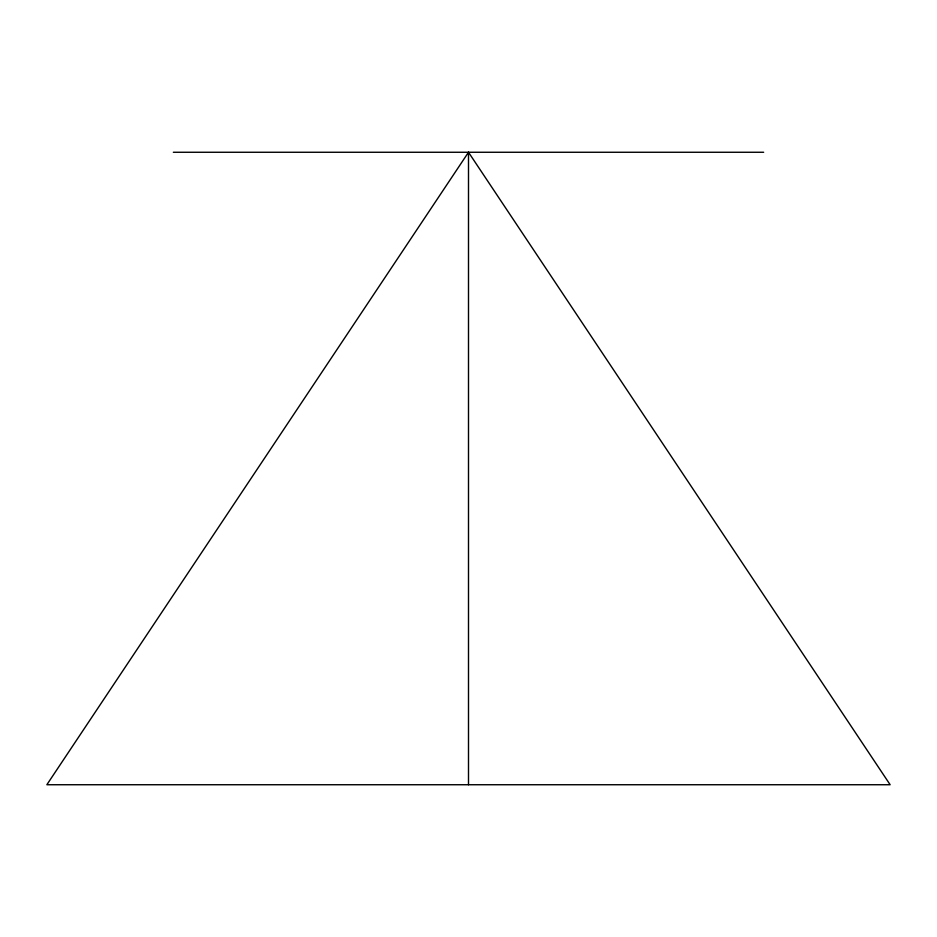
<?xml version="1.0" encoding="UTF-8"?>
<svg xmlns="http://www.w3.org/2000/svg" width="937" height="937" viewBox="0 0 937 937"><rect width="100%" height="100%" fill="white"/><g stroke="black" fill="none" stroke-linecap="round" stroke-linejoin="round"><path stroke-width="1.41" d="M468.5 152.262L46.85 784.737L890.15 784.737L468.5 152.262L468.5 784.737M173.345 152.262L763.655 152.262"/></g></svg>
